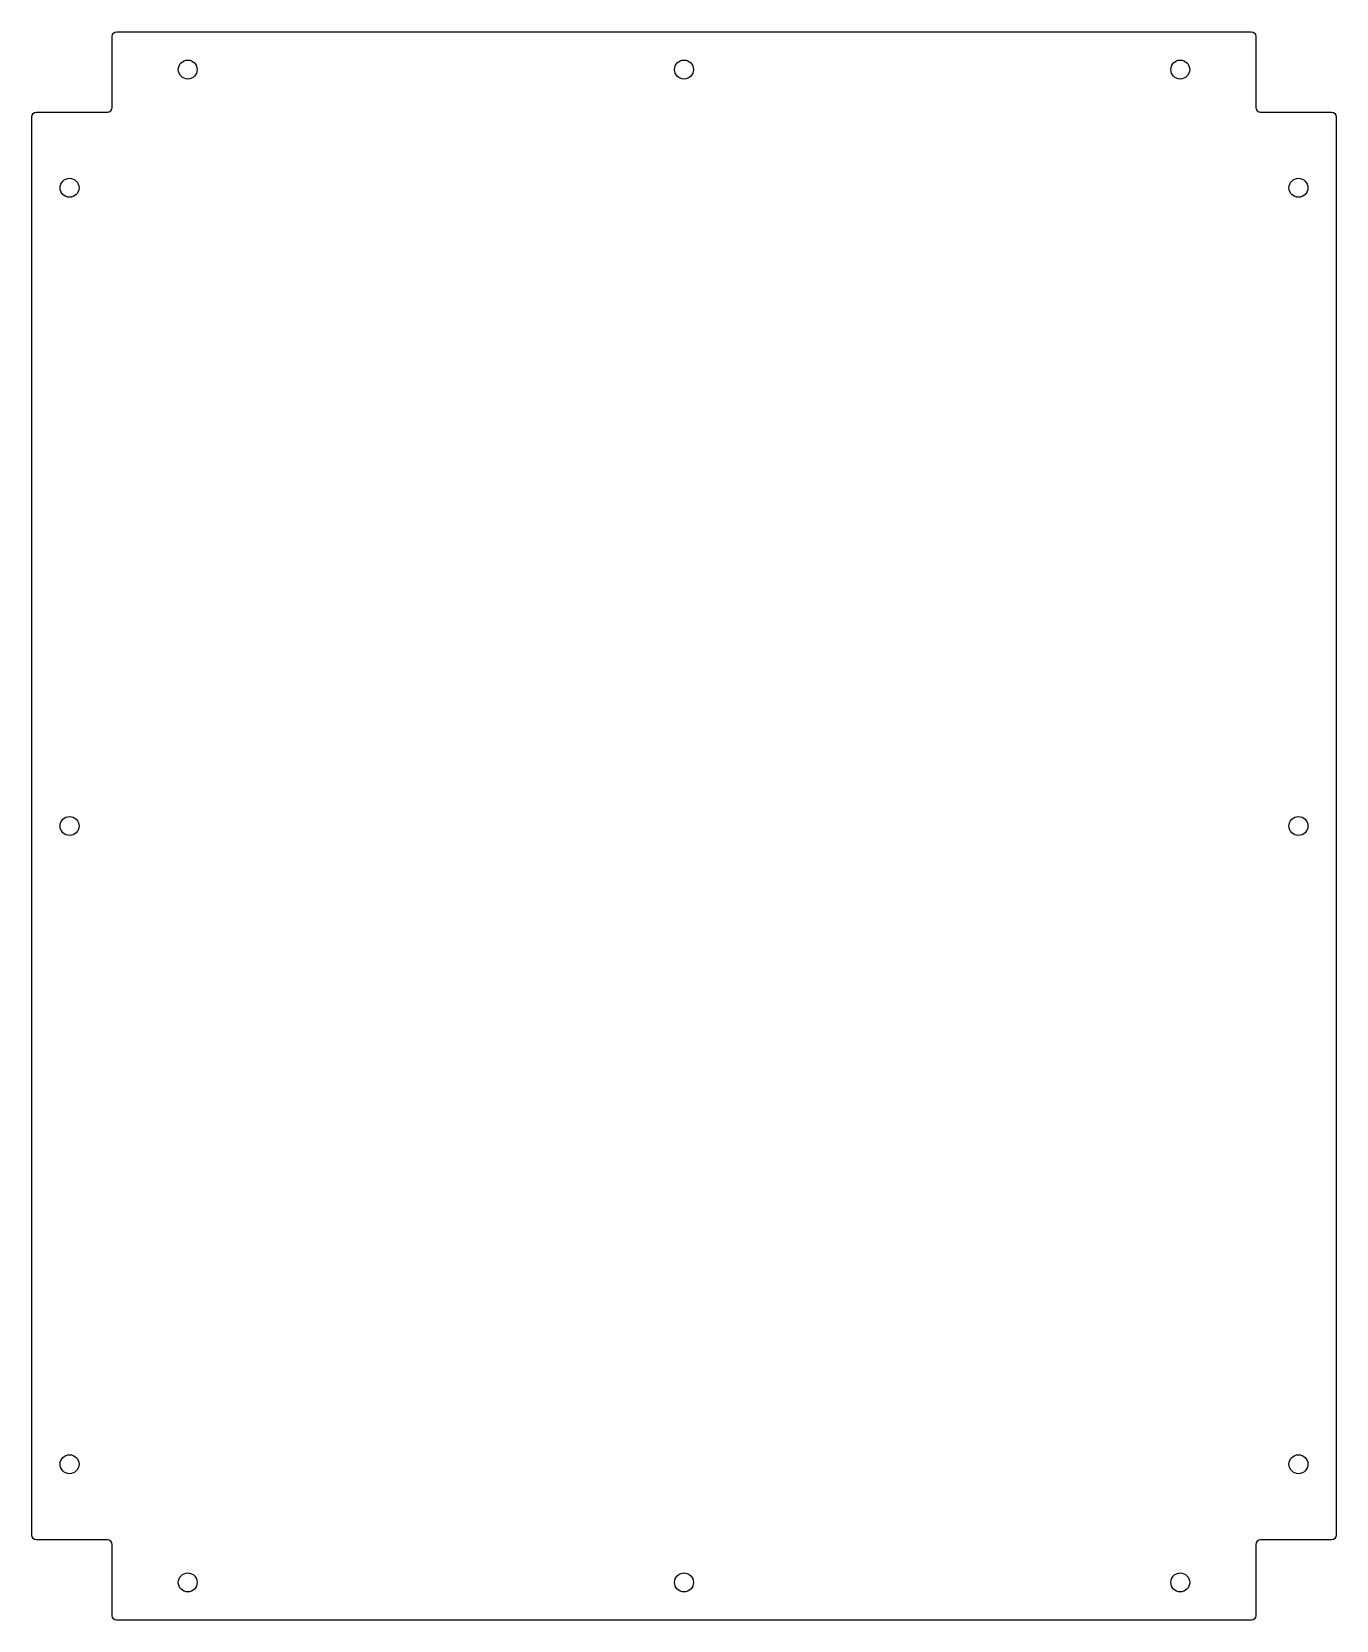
# Model space of a CAD drawing. Header units: millimetres. Extents: x 0 to 690, y 0 to 840.
import ezdxf

# ---------------------------------------------------------------- set-up
doc = ezdxf.new("R2010")
doc.units = ezdxf.units.MM
doc.layers.add('Default', color=7, linetype='Continuous', true_color=0x000000)

msp = doc.modelspace()

# ---------------------------------------------------------------- linework, layer by layer
at = {"layer": 'Default'}
for points in [[(42.5, 800), (42.5, 837.5)], [(45, 840), (645, 840)], [(647.5, 837.5), (647.5, 800)], [(0, 45), (0, 795)], [(2.5, 797.5), (40, 797.5)], [(650, 797.5), (687.5, 797.5)], [(690, 795), (690, 45)], [(40, 42.5), (2.5, 42.5)], [(687.5, 42.5), (650, 42.5)], [(42.5, 2.5), (42.5, 40)], [(647.5, 40), (647.5, 2.5)], [(645, 0), (45, 0)]]:
    msp.add_lwpolyline(points, dxfattribs=at)
for centre in [(82.5, 820), (345, 820), (607.5, 820), (20, 757.5), (670, 757.5), (20, 420), (670, 420), (20, 82.5), (670, 82.5), (82.5, 20), (345, 20), (607.5, 20)]:
    msp.add_circle(centre, 5, dxfattribs=at)
at = {"layer": 'Default', "extrusion": (0, 0, -1)}
for centre, start, end in [((-45, 837.5), 360, 90), ((-645, 837.5), 90, 180), ((-2.5, 795), 0, 90), ((-687.5, 795), 90, 180), ((-2.5, 45), 270, 0), ((-687.5, 45), 180, 270), ((-45, 2.5), 270, 360), ((-645, 2.5), 180, 270)]:
    msp.add_arc(centre, 2.5, start, end, dxfattribs=at)
at = {"layer": 'Default'}
for centre, start, end in [((40, 800), 270, 0), ((650, 800), 180, 270), ((40, 40), 360, 90), ((650, 40), 90, 180)]:
    msp.add_arc(centre, 2.5, start, end, dxfattribs=at)

doc.saveas('drawing.dxf')
